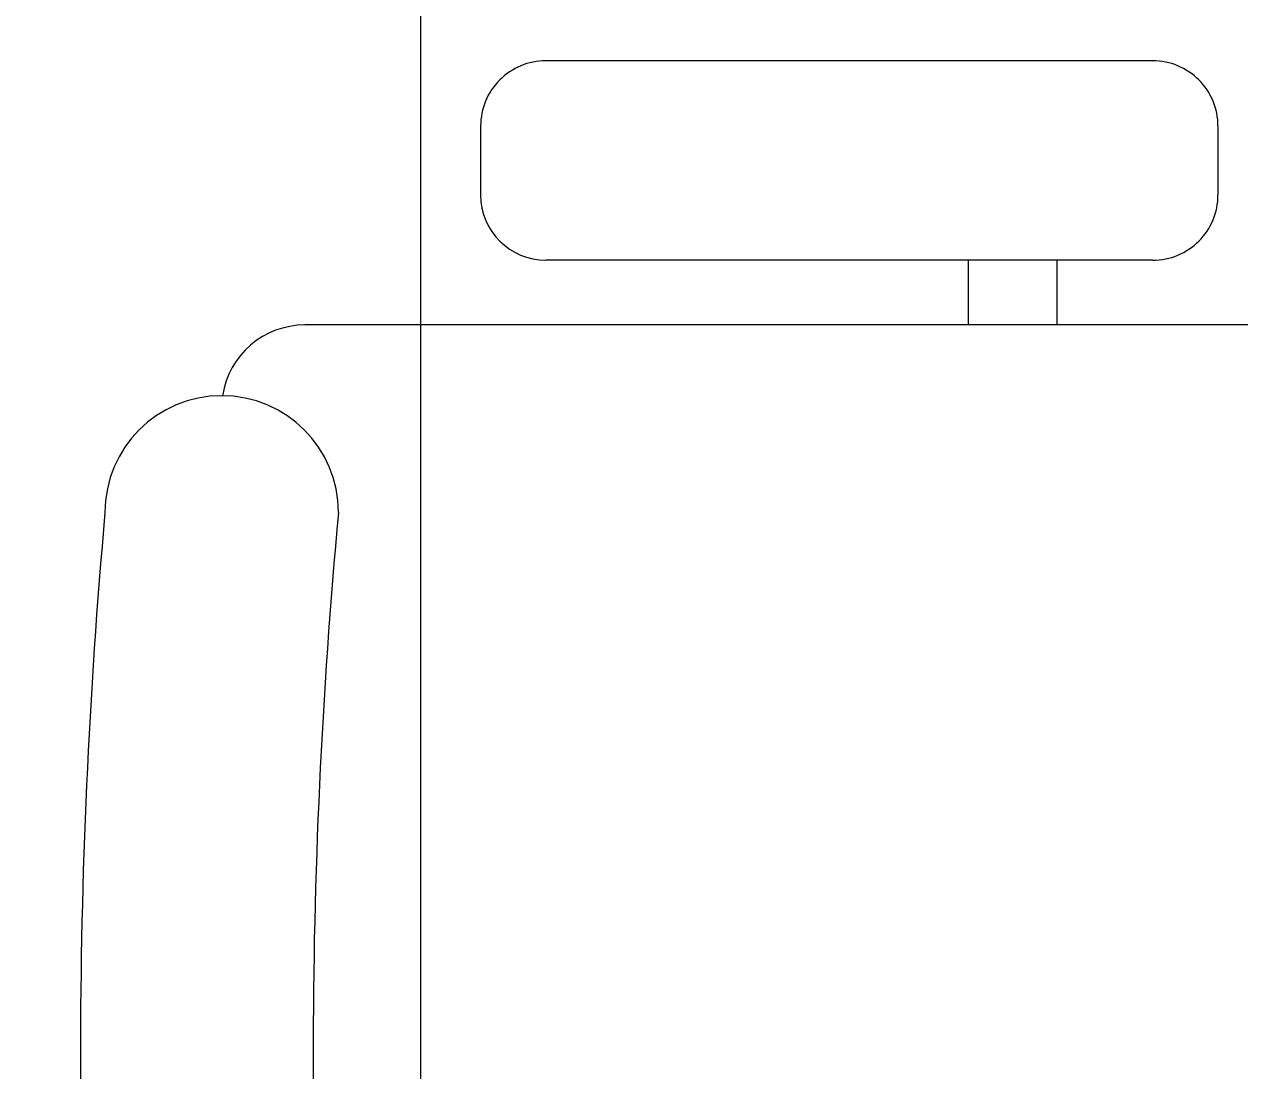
# Model space of a CAD drawing. Header units: inches. Extents: x -246178 to 57169, y -29325 to 19878.
# Drawn here: x 5880.7 to 6246.3, y -8953.9 to -8638.8 of the extents above; entities that cross this region are included whole.
import ezdxf
from ezdxf import colors
from ezdxf.entities.mleader import LeaderData, LeaderLine
from ezdxf.math import Vec2, Vec3

# ---------------------------------------------------------------- set-up
doc = ezdxf.new("R2010")
doc.units = ezdxf.units.IN
doc.header["$LTSCALE"] = 25
doc.header["$MEASUREMENT"] = 0
doc.linetypes.add('DASHDOT', pattern=[25.4, 12.7, -6.35, 0, -6.35])
doc.layers.get('0').update_dxf_attribs({"color": 8})
for name, color, linetype, lineweight in [('00-Ground Floor$0$Frame', 252, 'Continuous', 9), ('00-Ground Floor$0$LOADING', 253, 'Continuous', 5), ('E-LITE-CLNG-CNDT', 6, 'DASHDOT', 35), ('T-DATA-TEXT @ 100', 2, 'Continuous', 25)]:
    doc.layers.add(name, color=color, linetype=linetype, lineweight=lineweight)
doc.styles.add('DC_Elc_Romans', font='elc_romans.shx', dxfattribs={"width": 0.7})

# ---------------------------------------------------------------- blocks, each defined once
blk = doc.blocks.new('00-Ground Floor$0$GF21018-P')
at = {"color": 0}
for p, q in [((-0.2206958158158443, 0.4756307261486727), (-0.2206958158158443, 0.0674977280054634)), ((-0.2805980196294406, 0.3422072443699342), (-0.2598282612620899, 0.3422072443699342)), ((-0.3002131404457629, 0.322592123553612), (-0.3002131404457629, 0.1400010304266672)), ((-0.2402131404457641, 0.322592123553612), (-0.2402131404457641, 0.1400010304266708)), ((-0.2402131404457641, 0.2937232591883401), (-0.2206958158158443, 0.2937232591883365)), ((-0.2402131404457641, 0.2670847420663591), (-0.2206958158158443, 0.2670847420663591)), ((-0.2805980196294406, 0.1203859096103415), (-0.2598282612620899, 0.120385909610345))]:
    blk.add_line(p, q, dxfattribs=at)
for centre, radius, start, end in [((-0.2805980196294406, 0.322592123553612), 0.0196151208163253, 90, 180.0000000000001), ((-0.2598282612620899, 0.322592123553612), 0.0196151208163253, 359.9999999999999, 90), ((-0.2805980196294406, 0.1400010304266672), 0.0196151208163253, 180.0000000000001, 270.0000000000004), ((-0.2598282612620899, 0.1400010304266708), 0.0196151208163253, 270.0000000000006, 359.9999999999999), ((-0.1642902328567111, 0.0424977280054613), 0.0351139560901341, 90.00000000000004, 270), ((-4.0174444003e-06, 1.846735474002139), 1.776735474005004, 264.6945553321505, 275.3052680112835), ((-0.1956958158158457, 0.0674977280054634), 0.025, 179.9999999999999, 261.4720758531367), ((-3.2405935642e-06, 1.831363171438854), 1.831363171441721, 264.8532206013883, 275.1469821681523)]:
    blk.add_arc(centre, radius, start, end, dxfattribs=at)
blk = doc.blocks.new('00-Ground Floor$0$A$C3A3B3723')
at = {"color": 254, "linetype": 'Continuous'}
blk.add_line((5999.999999999999, -10017.42710642138), (6000, -6347.427106421266), dxfattribs=at)
blk = doc.blocks.new('00-Ground Floor$0$A$Ce9e1c4c3')
at = {"layer": '00-Ground Floor$0$Frame'}
blk.add_blockref('00-Ground Floor$0$A$C3A3B3723', (-100000, 1.364242052659e-11), dxfattribs=at)
blk = doc.blocks.new('00-Ground Floor')
at = {"color": 254}
blk.add_blockref('00-Ground Floor$0$A$Ce9e1c4c3', (100000, 3.922645561091311e-24), dxfattribs=at)
at = {"layer": '00-Ground Floor$0$LOADING', "extrusion": (-7.774263848861105e-06, -8.1701128856128e-07, 0.9999999999694468), "xscale": 1000.000000000003, "yscale": 1000.000000000003, "zscale": 1000.000000000003, "rotation": 269.9985892353254}
blk.add_blockref('00-Ground Floor$0$GF21018-P', (5897.551230111398, -8950.054611120193, -0.03469562963543327), dxfattribs=at)

msp = doc.modelspace()

# ---------------------------------------------------------------- block references
at = {"layer": 'E-LITE-CLNG-CNDT'}
msp.add_blockref('00-Ground Floor', (0, 0), dxfattribs=at)

# ---------------------------------------------------------------- leaders
at = {"layer": 'T-DATA-TEXT @ 100'}
ml = msp.add_multileader_mtext('Standard', dxfattribs=at)
ml.set_content('FIRE ALARM CONTROL PANEL. INTERNAL\\PBATTERIES SHALL BE MAINTAINED OTHERWISE\\PTHE CONTROL PANEL SHALL BE SUPPLIED\\PBY A STANDALONE UPS (15MIN) WITH 1KVA. ', color=256, style='DC_Elc_Romans')
ml.set_leader_properties(color=45)
ml.build(insert=Vec2(0, 0))
ml.multileader.update_dxf_attribs({"dogleg_length": 2, "arrow_head_size": 200, "scale": 100})
ctx = ml.context
ctx.base_point, ctx.scale, ctx.char_height, ctx.arrow_head_size, ctx.landing_gap_size, ctx.plane_origin = Vec3(-1122.831048357515, -6822.441149803548, -3.931745595764369e-07), 100, 200, 200, 200, Vec3(3949.603986137678, 679.0682150574594, -3.931745595764369e-07)
ctx.text_align_type = 2
notes = []
notes.append((ctx, [(1, (1, 1, 0), (4363.835618309153, -6822.441149803548, -3.931745595764369e-07), (-1, 0), 200, [(0, [(7152.338339027096, -4747.427106423985, -3.931745595764369e-07)], 0, [])])]))
ctx.mtext.insert, ctx.mtext.alignment, ctx.mtext.flow_direction = Vec3(3963.835618309153, -6689.107816470215, -3.931745595764369e-07), 3, 5
for ctx, leaders in notes:
    for number, flags, end, landing, length, lines in leaders:
        leader = LeaderData()
        leader.index, (leader.has_last_leader_line, leader.has_dogleg_vector, leader.attachment_direction) = number, flags
        leader.last_leader_point, leader.dogleg_vector, leader.dogleg_length = Vec3(end), Vec3(landing), length
        for number, points, colour, breaks in lines:
            line = LeaderLine()
            line.index, line.vertices, line.color, line.breaks = number, Vec3.list(points), colors.encode_raw_color(colour), breaks
            leader.lines.append(line)
        ctx.leaders.append(leader)

doc.saveas('drawing.dxf')
